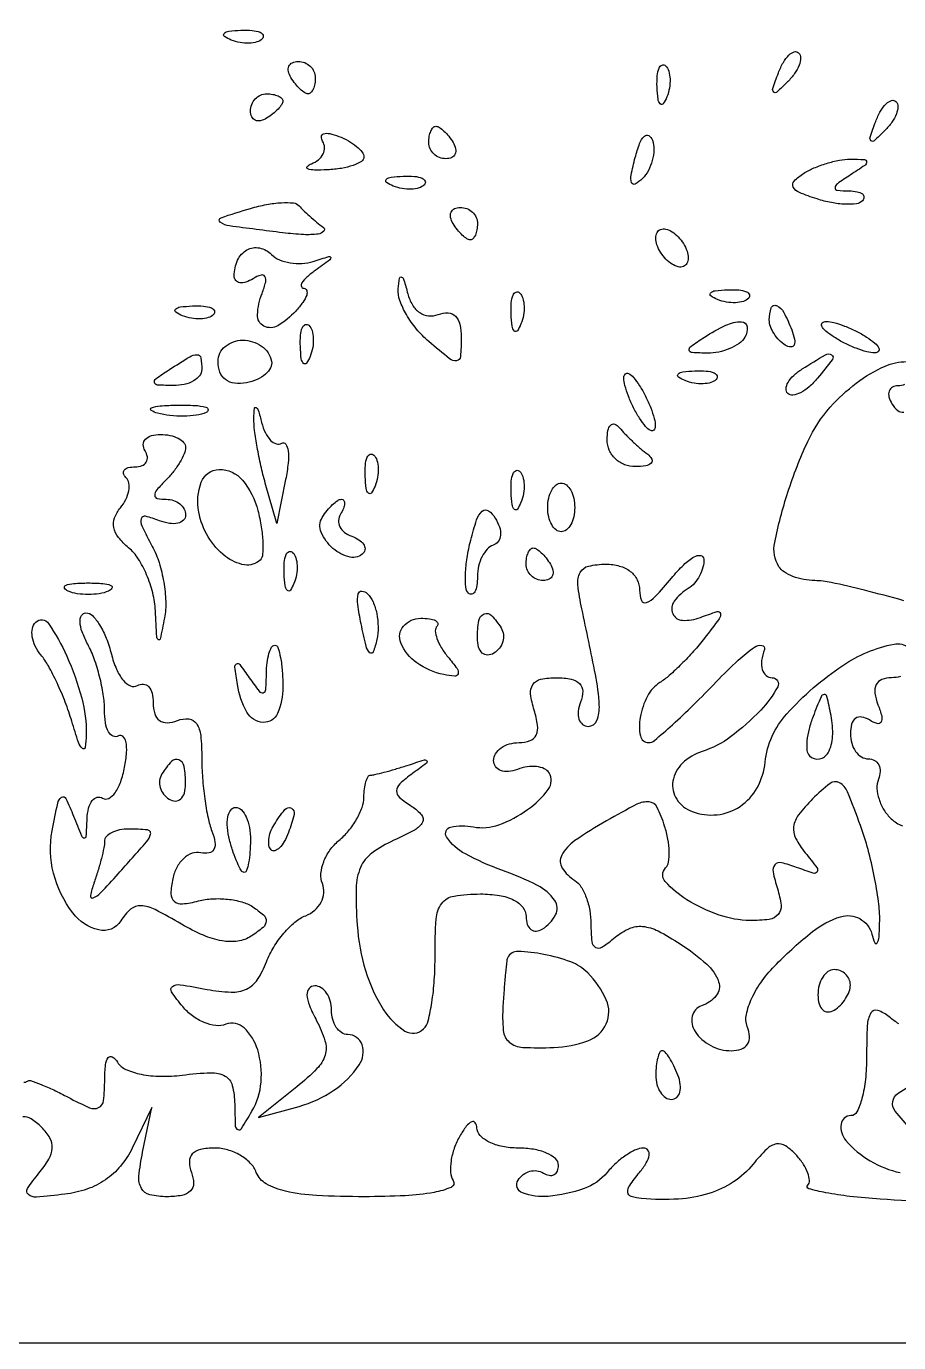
# Model space of a CAD drawing. Extents: x 0 to 353, y 0 to 448.
# Drawn here: x 233.2 to 287, y 0 to 81.2 of the extents above; entities that cross this region are included whole.
import ezdxf

# ---------------------------------------------------------------- set-up
doc = ezdxf.new("R2010")
doc.units = 0

msp = doc.modelspace()

# ---------------------------------------------------------------- linework, layer by layer
msp.add_lwpolyline([(0, 224), (0, 0), (176.5, 0), (353, 0), (353, 224), (353, 448), (176.5, 448), (0, 448)], close=True)
for points in [[(247.729167, 80.395833, -0.126455), (247.402231, 80.202593, -0.060344), (246.916927, 80.123424, -0.05415), (246.359369, 80.160852, -0.051402), (245.8125, 80.316886, -0.054073), (245.395823, 80.538436, -0.470617), (245.37858, 80.720685, -0.168741), (245.670344, 80.862007, -0.018894), (246.416667, 80.921053, -0.028489), (247.112848, 80.910055, -0.077125), (247.592839, 80.799335, -0.208169), (247.77538, 80.614691, -0.296942)], [(280.124088, 77.733333, -0.011214), (279.463552, 77.106486, -0.400052), (279.270328, 77.111181, -0.286372), (279.21821, 77.336218, -0.008399), (279.564293, 78.293128, -0.036269), (279.866277, 78.940734, -0.070189), (280.210949, 79.395085, -0.120343), (280.538684, 79.59249, -0.278911), (280.806872, 79.526461, -0.20742), (280.927901, 79.220211, -0.082976), (280.837219, 78.768815, -0.063152), (280.558688, 78.246577, -0.043285)], [(251, 78, -0.042167), (250.967655, 77.617151, -0.061769), (250.870461, 77.29375, -0.081139), (250.727648, 77.07446, -0.210953), (250.559017, 77, -0.151918), (250.34829, 77.065539, -0.038439), (250.066025, 77.29375, -0.035638), (249.768994, 77.617226, -0.029505), (249.5, 78, -0.082592), (249.343488, 78.3821, -0.161196), (249.3746, 78.70625, -0.182303), (249.586039, 78.921712, -0.108972), (249.940983, 79, -0.093332), (250.345238, 78.923877, -0.09642), (250.688914, 78.70625, -0.099167), (250.918938, 78.381556, -0.105053)], [(272.683114, 76.8125, -0.054073), (272.461564, 76.395823, -0.470617), (272.279315, 76.37858, -0.168741), (272.137993, 76.670344, -0.018894), (272.078947, 77.416667, -0.028489), (272.089945, 78.112848, -0.077125), (272.200665, 78.592839, -0.208169), (272.385309, 78.77538, -0.296942), (272.604167, 78.729167, -0.126455), (272.797407, 78.402231, -0.060344), (272.876576, 77.916927, -0.05415), (272.839148, 77.359369, -0.051402)], [(249, 76.559017, -0.151918), (248.934461, 76.34829, -0.038439), (248.70625, 76.066025, -0.035638), (248.382774, 75.768994, -0.029505), (248, 75.5, -0.082592), (247.6179, 75.343488, -0.161196), (247.29375, 75.3746, -0.182303), (247.078288, 75.586039, -0.108972), (247, 75.940983, -0.093332), (247.076123, 76.345238, -0.09642), (247.29375, 76.688914, -0.099167), (247.618444, 76.918938, -0.105053), (248, 77, -0.042167), (248.382849, 76.967655, -0.061769), (248.70625, 76.870461, -0.081139), (248.92554, 76.727648, -0.210953)], [(286.124088, 74.733333, -0.011214), (285.463552, 74.106486, -0.400052), (285.270328, 74.111181, -0.286372), (285.21821, 74.336218, -0.008399), (285.564293, 75.293128, -0.036269), (285.866277, 75.940734, -0.070189), (286.210949, 76.395085, -0.120343), (286.538684, 76.59249, -0.278911), (286.806872, 76.526461, -0.20742), (286.927901, 76.220211, -0.082976), (286.837219, 75.768815, -0.063152), (286.558688, 75.246577, -0.043285)], [(259.5, 74, -0.082592), (259.656512, 73.6179, -0.161196), (259.6254, 73.29375, -0.182303), (259.413961, 73.078288, -0.108972), (259.059017, 73, -0.093332), (258.654762, 73.076123, -0.09642), (258.311086, 73.29375, -0.099167), (258.081062, 73.618444, -0.105053), (258, 74, -0.042167), (258.032345, 74.382849, -0.061769), (258.129539, 74.70625, -0.081139), (258.272352, 74.92554, -0.210953), (258.440983, 75, -0.151918), (258.65171, 74.934461, -0.038439), (258.933975, 74.70625, -0.035638), (259.231006, 74.382774, -0.029505)], [(254, 73.105815, -0.260386), (253.849387, 72.836214, -0.053496), (253.339063, 72.592847, -0.043733), (252.611988, 72.406664, -0.028516), (251.75, 72.314724, -0.015369), (250.948576, 72.299891, -0.08684), (250.529955, 72.378437, -0.540023), (250.498746, 72.51685, -0.109147), (250.756231, 72.68733, 0.078285), (251.194044, 72.940132, 0.106528), (251.479481, 73.294091, 0.12398), (251.568358, 73.69213, 0.132404), (251.454293, 74.073956, -0.152126), (251.380213, 74.362105, -0.314911), (251.515968, 74.536857, -0.131081), (251.886365, 74.551496, -0.036325), (252.448062, 74.381557, -0.035679), (253.042062, 74.103555, -0.044772), (253.544118, 73.76115, -0.051244), (253.893296, 73.408441, -0.171134)], [(271.16845, 71.76845, -0.069225), (270.72933, 71.436586, -0.470166), (270.508441, 71.522275, -0.131195), (270.479614, 71.995419, -0.013933), (270.731213, 73.080159, -0.02593), (271.004403, 73.940026, -0.106885), (271.298474, 74.396366, -0.353106), (271.564152, 74.424773, -0.170804), (271.787763, 74.13671, -0.085105), (271.8766, 73.556574, -0.059552), (271.7862, 72.899953, -0.058506), (271.539971, 72.270088, -0.0741)], [(284, 72, 0.010487), (283.197428, 71.457144, 0.221176), (283.057755, 71.213071, 0.410559), (283.189894, 71.054499, 0.021532), (283.916667, 71.015313, -0.040751), (284.420809, 70.968665, -0.115533), (284.743491, 70.830802, -0.247775), (284.839429, 70.63281, -0.189947), (284.742027, 70.408694, -0.166862), (284.369093, 70.22637, -0.040793), (283.675967, 70.196894, -0.037316), (282.831705, 70.29325, -0.029783), (281.943233, 70.518017, -0.020356), (280.853792, 70.913274, -0.17671), (280.478659, 71.25481, -0.326512), (280.534, 71.624066, -0.056625), (281.117872, 72.094011, -0.040543), (281.75648, 72.429353, -0.026914), (282.534625, 72.712236, -0.027109), (283.325349, 72.906295, -0.046648), (284, 72.969374, -0.012417), (284.866753, 72.947847, -0.399741), (285, 72.807812, -0.246842), (284.886021, 72.591006, -0.007261)], [(257.729167, 71.395833, -0.126455), (257.402231, 71.202593, -0.060344), (256.916927, 71.123424, -0.05415), (256.359369, 71.160852, -0.051402), (255.8125, 71.316886, -0.054073), (255.395823, 71.538436, -0.470617), (255.37858, 71.720685, -0.168741), (255.670344, 71.862007, -0.018894), (256.416667, 71.921053, -0.028489), (257.112848, 71.910055, -0.077125), (257.592839, 71.799335, -0.208169), (257.77538, 71.614691, -0.296942)], [(251.5, 68.766113, -0.450569), (251.518155, 68.527935, -0.168911), (251.178125, 68.357107, -0.046627), (250.28066, 68.323247, -0.016555), (249, 68.43699, -0.002368), (245.716584, 68.854329, -0.128772), (245.141556, 69.088882, -0.602954), (245.184808, 69.360675, -0.010245), (247, 69.93677, -0.024816), (247.993899, 70.177055, -0.033426), (248.9125, 70.288526, -0.035325), (249.651827, 70.276187, -0.194431), (250, 70.098724, 0.023328), (250.260638, 69.825594, 0.008945), (250.646875, 69.469894, 0.008834), (251.080488, 69.098166, 0.010743)], [(261, 69, -0.042167), (260.967655, 68.617151, -0.061769), (260.870461, 68.29375, -0.081139), (260.727648, 68.07446, -0.210953), (260.559017, 68, -0.151918), (260.34829, 68.065539, -0.038439), (260.066025, 68.29375, -0.035638), (259.768994, 68.617226, -0.029505), (259.5, 69, -0.082592), (259.343488, 69.3821, -0.161196), (259.3746, 69.70625, -0.182303), (259.586039, 69.921712, -0.108972), (259.940983, 70, -0.093332), (260.345238, 69.923877, -0.09642), (260.688914, 69.70625, -0.099167), (260.918938, 69.381556, -0.105053)], [(274, 66.881966, -0.117858), (273.920761, 66.550471, -0.186277), (273.70625, 66.357263, -0.154201), (273.382383, 66.338175, -0.076764), (273, 66.5, -0.064269), (272.617474, 66.810561, -0.051777), (272.29375, 67.230237, -0.053414), (272.073533, 67.689814, -0.085235), (272, 68.118034, -0.117858), (272.079239, 68.449529, -0.186277), (272.29375, 68.642737, -0.154201), (272.617617, 68.661825, -0.076764), (273, 68.5, -0.064269), (273.382526, 68.189439, -0.051777), (273.70625, 67.769763, -0.053414), (273.926467, 67.310186, -0.085235)], [(250.871855, 66.672477, -0.004125), (251.841955, 66.971254, -0.433874), (251.950017, 66.908199, -0.297906), (251.89622, 66.763171, -0.003233), (251, 66.109645, 0.023895), (250.475571, 65.692991, 0.069046), (250.172519, 65.343089, 0.221422), (250.142011, 65.126736, 0.324654), (250.289427, 65.015313, -0.315435), (250.469855, 64.88362, -0.169051), (250.46819, 64.594705, -0.071924), (250.230165, 64.14226, -0.029553), (249.789427, 63.60496, -0.07005), (248.690131, 62.707151, -0.263057), (247.832404, 62.680966, -0.292946), (247.433905, 63.381973, -0.078504), (247.713613, 64.69607, 0.027269), (247.940424, 65.399565, 0.201774), (247.89203, 65.740897, 0.351806), (247.651332, 65.830176, 0.058114), (247.169939, 65.605028, -0.055343), (246.721468, 65.39225, -0.119598), (246.34367, 65.356493, -0.18963), (246.097775, 65.496798, -0.171007), (246, 65.774316, -0.106166), (246.207932, 66.742556, -0.158177), (246.785474, 67.379104, -0.184089), (247.556733, 67.50049, -0.145362), (248.305188, 67.094812, 0.097691), (248.784261, 66.773605, 0.058263), (249.446287, 66.583611, 0.055196), (250.179397, 66.544864, 0.062466)], [(258.587465, 63.39519, -0.101983), (259.190867, 63.494514, -0.188895), (259.638901, 63.297911, -0.143984), (259.913377, 62.79296, -0.053022), (260, 61.978403, -0.019333), (259.954343, 60.798054, -0.356807), (259.713301, 60.545851, -0.202361), (259.283961, 60.667804, -0.008003), (258, 61.732028, -0.042463), (257.243373, 62.500205, -0.041596), (256.621575, 63.390228, -0.044736), (256.212852, 64.264642, -0.106303), (256.116001, 64.972241, -0.016744), (256.189225, 65.639704, -0.512479), (256.316226, 65.705965, -0.207268), (256.46928, 65.522685, -0.008501), (256.703466, 64.676575, 0.071847), (256.992541, 63.986054, 0.108829), (257.437967, 63.514317, 0.125584), (257.99008, 63.314397, 0.116513)], [(263.683114, 62.8125, -0.054073), (263.461564, 62.395823, -0.470617), (263.279315, 62.37858, -0.168741), (263.137993, 62.670344, -0.018894), (263.078947, 63.416667, -0.028489), (263.089945, 64.112848, -0.077125), (263.200665, 64.592839, -0.208169), (263.385309, 64.77538, -0.296942), (263.604167, 64.729167, -0.126455), (263.797407, 64.402231, -0.060344), (263.876576, 63.916927, -0.05415), (263.839148, 63.359369, -0.051402)], [(277.729167, 64.395833, -0.126455), (277.402231, 64.202593, -0.060344), (276.916927, 64.123424, -0.05415), (276.359369, 64.160852, -0.051402), (275.8125, 64.316886, -0.054073), (275.395823, 64.538436, -0.470617), (275.37858, 64.720685, -0.168741), (275.670344, 64.862007, -0.018894), (276.416667, 64.921053, -0.028489), (277.112848, 64.910055, -0.077125), (277.592839, 64.799335, -0.208169), (277.77538, 64.614691, -0.296942)], [(244.729167, 63.395833, -0.126455), (244.402231, 63.202593, -0.060344), (243.916927, 63.123424, -0.05415), (243.359369, 63.160852, -0.051402), (242.8125, 63.316886, -0.054073), (242.395823, 63.538436, -0.470617), (242.37858, 63.720685, -0.168741), (242.670344, 63.862007, -0.018894), (243.416667, 63.921053, -0.028489), (244.112848, 63.910055, -0.077125), (244.592839, 63.799335, -0.208169), (244.77538, 63.614691, -0.296942)], [(280.381557, 62.448062, -0.036408), (280.556862, 61.868281, -0.155351), (280.525685, 61.512472, -0.32948), (280.325929, 61.393111, -0.1144), (279.988546, 61.507079, -0.061454), (279.610411, 61.810572, -0.051183), (279.290385, 62.21498, -0.053277), (279.072509, 62.65395, -0.088797), (279, 63.059017, -0.079093), (279.117673, 63.798253, -0.444011), (279.441482, 63.942608, -0.168622), (279.894727, 63.51997, -0.029964)], [(250.683114, 60.8125, -0.054073), (250.461564, 60.395823, -0.470617), (250.279315, 60.37858, -0.168741), (250.137993, 60.670344, -0.018894), (250.078947, 61.416667, -0.028489), (250.089945, 62.112848, -0.077125), (250.200665, 62.592839, -0.208169), (250.385309, 62.77538, -0.296942), (250.604167, 62.729167, -0.126455), (250.797407, 62.402231, -0.060344), (250.876576, 61.916927, -0.05415), (250.839148, 61.359369, -0.051402)], [(277.5, 62, -0.101161), (277.140373, 61.617978, -0.052761), (276.566787, 61.298248, -0.049393), (275.883651, 61.083635, -0.053738), (275.190983, 61.015313, -0.012098), (274.238528, 61.046994, -0.343021), (274.064256, 61.199331, -0.295079), (274.157251, 61.430616, -0.010223), (275, 62, -0.03301), (276.319161, 62.733972, -0.110887), (277.277708, 62.949198, -0.372932), (277.633474, 62.640978, -0.175918)], [(285, 62, -0.027796), (285.514186, 61.625641, -0.102785), (285.765625, 61.315379, -0.335455), (285.732273, 61.122372, -0.190341), (285.5, 61.030626, -0.067616), (285.012663, 61.096832, -0.024967), (284.353125, 61.315379, -0.024204), (283.647707, 61.628962, -0.026766), (283, 62, -0.027796), (282.485814, 62.374359, -0.102785), (282.234375, 62.684621, -0.335455), (282.267727, 62.877628, -0.190341), (282.5, 62.969374, -0.067616), (282.987337, 62.903168, -0.024967), (283.646875, 62.684621, -0.024204), (284.352293, 62.371038, -0.026766)], [(248.302821, 60.513695, -0.173043), (248.243946, 60.111572, -0.094518), (247.928016, 59.718118, -0.074555), (247.404868, 59.392357, -0.054517), (246.75, 59.190371, -0.075042), (246.019642, 59.160813, -0.134068), (245.464524, 59.379901, -0.143006), (245.120561, 59.837793, -0.090288), (245, 60.5, -0.226436), (245.442529, 61.42706, -0.170609), (246.521089, 61.811149, -0.153586), (247.688017, 61.449352, -0.194407)], [(244, 60, -0.17131), (243.865757, 59.619685, -0.095191), (243.485938, 59.298248, -0.075283), (242.919445, 59.083567, -0.055234), (242.25, 59.015313, -0.011938), (241.271084, 59.047261, -0.327416), (241.083458, 59.201904, -0.309569), (241.169589, 59.436556, -0.011213), (242, 60, -0.007234), (243.26282, 60.790433, -0.137048), (243.707705, 60.914708, -0.364836), (243.938046, 60.720828, -0.042895)], [(281.979944, 59.475834, -0.039407), (281.453252, 58.934292, -0.06172), (280.916631, 58.569338, -0.085026), (280.452534, 58.423579, -0.234162), (280.13646, 58.530207, -0.225585), (280.032091, 58.823706, -0.108439), (280.159984, 59.21208, -0.073916), (280.507686, 59.640546, -0.044429), (281.02896, 60.03906, -0.007952), (282.458847, 60.911828, -0.273213), (282.839289, 60.911334, -0.447869), (282.89468, 60.6293, -0.011124)], [(271.969374, 56.5, -0.190341), (271.877628, 56.267727, -0.335455), (271.684621, 56.234375, -0.102785), (271.374359, 56.485814, -0.027796), (271, 57, -0.026766), (270.628962, 57.647707, -0.024204), (270.315379, 58.353125, -0.024967), (270.096832, 59.012663, -0.067616), (270.030626, 59.5, -0.190341), (270.122372, 59.732273, -0.335455), (270.315379, 59.765625, -0.102785), (270.625641, 59.514186, -0.027796), (271, 59, -0.026766), (271.371038, 58.352293, -0.024204), (271.684621, 57.646875, -0.024967), (271.903168, 56.987337, -0.067616)], [(275.729167, 59.395833, -0.126455), (275.402231, 59.202593, -0.060344), (274.916927, 59.123424, -0.05415), (274.359369, 59.160852, -0.051402), (273.8125, 59.316886, -0.054073), (273.395823, 59.538436, -0.470617), (273.37858, 59.720685, -0.168741), (273.670344, 59.862007, -0.018894), (274.416667, 59.921053, -0.028489), (275.112848, 59.910055, -0.077125), (275.592839, 59.799335, -0.208169), (275.77538, 59.614691, -0.296942)], [(244.269032, 57.344063, -0.06278), (243.671085, 57.185595, -0.030339), (242.880008, 57.127736, -0.029507), (242.036634, 57.167106, -0.037336), (241.269032, 57.307009, -0.087174), (240.883358, 57.48334, -0.597527), (240.900903, 57.643467, -0.080377), (241.431793, 57.764444, -0.012823), (242.5, 57.805051, -0.014395), (243.580113, 57.787295, -0.052471), (244.257153, 57.684921, -0.333666), (244.386009, 57.52287, -0.31318)], [(248.931225, 55.457495, -0.405917), (249.17853, 55.402811, -0.119363), (249.323377, 54.998971, -0.052873), (249.324247, 54.231374, -0.022875), (249.171088, 53.219738), (248.631089, 50.5), (247.915225, 53, -0.014271), (247.642349, 54.067137, -0.012168), (247.41444, 55.20625, -0.012339), (247.257897, 56.252954, -0.033678), (247.215681, 57, -0.015815), (247.241421, 57.605151, -0.546372), (247.345923, 57.661774, -0.19729), (247.481124, 57.493781, -0.008231), (247.691683, 56.737757, 0.046937), (247.924545, 56.097779, 0.081798), (248.245417, 55.634755, 0.124042), (248.597898, 55.416344, 0.218764)], [(271.5, 54.776946, -0.111066), (271.749502, 54.485745, -0.327207), (271.71351, 54.239691, -0.159858), (271.381294, 54.068396, -0.037587), (270.75, 54.015313, -0.092982), (270.077293, 54.13542, -0.098893), (269.510203, 54.490372, -0.101386), (269.132985, 55.027441, -0.102919), (269, 55.666667, -0.043317), (269.050454, 56.247958, -0.152297), (269.220312, 56.577897, -0.297449), (269.466001, 56.631514, -0.129577), (269.75, 56.4283, 0.019542), (270.109237, 56.02775, 0.01106), (270.573438, 55.569889, 0.011028), (271.062566, 55.128314, 0.017789)], [(243, 55.2, -0.102712), (242.919239, 54.811004, -0.032763), (242.6475, 54.2825, -0.031128), (242.259244, 53.71821, -0.030136), (241.8, 53.2, 0.018208), (241.222304, 52.578624, 0.180052), (241.1, 52.25, 0.354955), (241.257401, 52.056215, 0.051663), (241.8, 52, -0.079246), (242.258385, 51.92689, -0.090944), (242.6475, 51.715469, -0.100771), (242.907644, 51.400802, -0.123107), (243, 51.031385, -0.200538), (242.867654, 50.714679, -0.142672), (242.525202, 50.529497, -0.093488), (242.002804, 50.515991, -0.051501), (241.383666, 50.683015, 0.030975), (240.527351, 50.952112, 0.406348), (240.266251, 50.799345, 0.18205), (240.306531, 50.356356, 0.010141), (240.946457, 49.100046, -0.047557), (241.366813, 48.095617, -0.033009), (241.653898, 46.89824, -0.033389), (241.777205, 45.700323, -0.056934), (241.698973, 44.698415, -0.003206), (241.43525, 43.384489, -0.552085), (241.323071, 43.342595, -0.218313), (241.225449, 43.525862, -0.001946), (241.136182, 45.127555, 0.04812), (240.972525, 46.225651, 0.039371), (240.595756, 47.351959, 0.04088), (240.077322, 48.339975, 0.078443), (239.487669, 49.010234, -0.051865), (238.864578, 49.647137, -0.117347), (238.580815, 50.254337, -0.138851), (238.624464, 50.856245, -0.086312), (238.978993, 51.474688, 0.056498), (239.313946, 51.986105, 0.071102), (239.49454, 52.522062, 0.086014), (239.499996, 52.9992, 0.157592), (239.324657, 53.342009, -0.122915), (239.17467, 53.591776, -0.257487), (239.219996, 53.806715, -0.162272), (239.467333, 53.954036, -0.053916), (239.89235, 54, 0.089607), (240.313267, 54.076045, 0.168389), (240.576442, 54.29375, 0.176926), (240.640901, 54.618743, 0.100119), (240.5, 55, -0.139169), (240.392057, 55.379648, -0.191142), (240.521475, 55.70625, -0.138808), (240.889346, 55.926733, -0.066118), (241.440983, 56, -0.049341), (242.037583, 55.940983, -0.069337), (242.542039, 55.765, -0.08951), (242.881602, 55.505439, -0.187036)], [(254.683114, 52.8125, -0.054073), (254.461564, 52.395823, -0.470617), (254.279315, 52.37858, -0.168741), (254.137993, 52.670344, -0.018894), (254.078947, 53.416667, -0.028489), (254.089945, 54.112848, -0.077125), (254.200665, 54.592839, -0.208169), (254.385309, 54.77538, -0.296942), (254.604167, 54.729167, -0.126455), (254.797407, 54.402231, -0.060344), (254.876576, 53.916927, -0.05415), (254.839148, 53.359369, -0.051402)], [(247.45758, 51.312991, -0.021699), (247.665592, 50.299922, -0.028811), (247.760905, 49.364265, -0.028885), (247.750404, 48.605675, -0.180369), (247.591796, 48.258463, -0.244342), (246.639427, 47.957477, -0.123315), (245.457475, 48.48329, -0.092028), (244.391794, 49.69031, -0.087942), (243.809086, 51.218369, -0.13834), (243.967737, 53.057497, -0.304927), (245.06489, 53.837241, -0.230544), (246.515078, 53.176991, -0.11158)], [(263.683114, 51.8125, -0.054073), (263.461564, 51.395823, -0.470617), (263.279315, 51.37858, -0.168741), (263.137993, 51.670344, -0.018894), (263.078947, 52.416667, -0.028489), (263.089945, 53.112848, -0.077125), (263.200665, 53.592839, -0.208169), (263.385309, 53.77538, -0.296942), (263.604167, 53.729167, -0.126455), (263.797407, 53.402231, -0.060344), (263.876576, 52.916927, -0.05415), (263.839148, 52.359369, -0.051402)], [(267, 51.5, -0.053595), (266.93831, 50.926139, -0.073362), (266.755208, 50.440625, -0.093122), (266.484659, 50.114688, -0.17482), (266.166667, 50, -0.17482), (265.848674, 50.114688, -0.093122), (265.578125, 50.440625, -0.073362), (265.395023, 50.926139, -0.053595), (265.333333, 51.5, -0.053595), (265.395023, 52.073861, -0.073362), (265.578125, 52.559375, -0.093122), (265.848674, 52.885312, -0.17482), (266.166667, 53, -0.17482), (266.484659, 52.885312, -0.093122), (266.755208, 52.559375, -0.073362), (266.93831, 52.073861, -0.053595)], [(252.552786, 51.08541, 0.129812), (252.436104, 50.701962, 0.127277), (252.522598, 50.307733, 0.110205), (252.806611, 49.962698, 0.080085), (253.243769, 49.722315, -0.054023), (253.68636, 49.508049, -0.099746), (253.9756, 49.234439, -0.151025), (254.068441, 48.949075, -0.190245), (253.97104, 48.691278, -0.272879), (253.143869, 48.434703, -0.120848), (252.087851, 48.974505, -0.113857), (251.362062, 49.96788, -0.244141), (251.430902, 50.888197, -0.030077), (251.73069, 51.313755, -0.036092), (252.063064, 51.673408, -0.039032), (252.379835, 51.926761, -0.150264), (252.618034, 52, -0.26032), (252.758475, 51.921566, -0.15711), (252.805118, 51.731339, -0.082527), (252.734228, 51.436428, -0.038267)], [(261.967954, 49.166667, 0.126487), (261.597555, 48.922248, 0.067154), (261.284337, 48.466146, 0.060079), (261.072048, 47.880294, 0.056969), (261, 47.25, -0.032986), (260.962265, 46.678632, -0.089156), (260.838829, 46.292942, -0.220317), (260.657256, 46.15505, -0.255663), (260.451332, 46.215335, -0.178861), (260.278803, 46.59012, -0.029501), (260.263857, 47.399781, -0.029235), (260.362984, 48.397998, -0.022121), (260.583589, 49.477022, -0.018771), (260.950481, 50.736584, -0.129694), (261.299578, 51.270669, -0.348901), (261.674259, 51.294128, -0.101845), (262.100211, 50.845021, -0.059091), (262.358228, 50.293972, -0.099957), (262.41934, 49.789749, -0.134244), (262.279396, 49.400984, -0.157976)], [(249.683114, 46.8125, -0.054073), (249.461564, 46.395823, -0.470617), (249.279315, 46.37858, -0.168741), (249.137993, 46.670344, -0.018894), (249.078947, 47.416667, -0.028489), (249.089945, 48.112848, -0.077125), (249.200665, 48.592839, -0.208169), (249.385309, 48.77538, -0.296942), (249.604167, 48.729167, -0.126455), (249.797407, 48.402231, -0.060344), (249.876576, 47.916927, -0.05415), (249.839148, 47.359369, -0.051402)], [(265.5, 48, -0.082592), (265.656512, 47.6179, -0.161196), (265.6254, 47.29375, -0.182303), (265.413961, 47.078288, -0.108972), (265.059017, 47, -0.093332), (264.654762, 47.076123, -0.09642), (264.311086, 47.29375, -0.099167), (264.081062, 47.618444, -0.105053), (264, 48, -0.042167), (264.032345, 48.382849, -0.061769), (264.129539, 48.70625, -0.081139), (264.272352, 48.92554, -0.210953), (264.440983, 49, -0.151918), (264.65171, 48.934461, -0.038439), (264.933975, 48.70625, -0.035638), (265.231006, 48.382774, -0.029505)], [(238.25, 46.337719, -0.057986), (237.679992, 46.181385, -0.037979), (237, 46.12966, -0.037979), (236.320008, 46.181385, -0.057986), (235.75, 46.337719, -0.174857), (235.540618, 46.525001, -0.447206), (235.601562, 46.693942, -0.078554), (236.10856, 46.810911, -0.017491), (237, 46.842105, -0.017491), (237.89144, 46.810911, -0.078554), (238.398438, 46.693942, -0.447206), (238.459382, 46.525001, -0.174857)], [(254.794107, 43.35622, -0.033951), (254.576195, 42.589027, -0.550064), (254.360049, 42.540605, -0.138278), (254.129397, 42.952391, -0.00866), (253.824504, 44.325823, -0.016428), (253.622686, 45.513799, -0.086287), (253.646908, 46.173042, -0.373673), (253.869057, 46.34077, -0.181167), (254.217958, 46.182042, -0.095372), (254.560845, 45.675678, -0.051027), (254.787163, 44.951996, -0.048216), (254.872744, 44.13816, -0.054376)], [(238.420909, 42.459102, 0.040113), (238.735539, 41.528682, 0.071547), (239.15644, 40.840818, 0.112142), (239.60935, 40.492585, 0.251537), (240.029317, 40.518119, -0.158851), (240.397235, 40.607572, -0.191191), (240.714862, 40.45242, -0.126434), (240.929618, 40.046924, -0.058949), (241, 39.452028, 0.071974), (241.097294, 38.779636, 0.165183), (241.388714, 38.36692, 0.171662), (241.86213, 38.226386, 0.078904), (242.5, 38.361626, -0.115131), (243.201537, 38.458454, -0.229671), (243.669947, 38.175373, -0.119413), (243.93058, 37.433805, -0.025074), (244, 36.050403, 0.018645), (244.045666, 34.826168, 0.015662), (244.182913, 33.534918, 0.015948), (244.383038, 32.3628, 0.041375), (244.622681, 31.540894, -0.047828), (244.811545, 30.860661, -0.164876), (244.743379, 30.414388, -0.234967), (244.445225, 30.196611, -0.097121), (243.932071, 30.209106, 0.142836), (243.399644, 30.174036, 0.100177), (242.884047, 29.858479, 0.084695), (242.463649, 29.308798, 0.067729), (242.208525, 28.606992, 0.04505), (242.093713, 27.681173, 0.225944), (242.296822, 27.215241, 0.207563), (242.802578, 27.055477, 0.038128), (243.788437, 27.234424, -0.050534), (244.650375, 27.368924, -0.040009), (245.593697, 27.344239, -0.0413), (246.473965, 27.176143, -0.075518), (247.139302, 26.877432, -0.03621), (247.811459, 26.371604, -0.230223), (247.973491, 25.989127, -0.209747), (247.778679, 25.601147, -0.030119), (247.045227, 25.064426, -0.108023), (246.225991, 24.759517, -0.078146), (245.248858, 24.774061, -0.060004), (244.097331, 25.118596, -0.030754), (242.752936, 25.805016, 0.015268), (241.124133, 26.701254, 0.105259), (240.247523, 26.937033, 0.19373), (239.612722, 26.719799, 0.076344), (239.002465, 26.003988, -0.32495), (237.647181, 25.448717, -0.171738), (236.048433, 26.495444, -0.099205), (234.854558, 28.946942, -0.111537), (234.767454, 31.563848, -0.006314), (235.115931, 33.269686, -0.190885), (235.35516, 33.625923, -0.462098), (235.622375, 33.553823, -0.017241), (236.088739, 32.472047, 0.003965), (236.573776, 31.259383, 0.252919), (236.744735, 31.119164, 0.451899), (236.873287, 31.218395, 0.00643), (236.929715, 32.309017, -0.049457), (237.020358, 32.963277, -0.103341), (237.239514, 33.425848, -0.173352), (237.544574, 33.625323, -0.199949), (237.885651, 33.570672, 0.269359), (238.259981, 33.560433, 0.114212), (238.649173, 33.906159, 0.069697), (238.997295, 34.578341, 0.03747), (239.241194, 35.481392, 0.028108), (239.36241, 36.389611, 0.068549), (239.32174, 37.062092, 0.164055), (239.134623, 37.387011, 0.330462), (238.855543, 37.410721, -0.255096), (238.532304, 37.393237, -0.159641), (238.251316, 37.661436, -0.084236), (238.060768, 38.228828, -0.039), (238, 39.006724, 0.039074), (237.925331, 39.960751, 0.023378), (237.695915, 41.075524, 0.023323), (237.361532, 42.170641, 0.03712), (236.964816, 43.065741, -0.033199), (236.618591, 43.830692, -0.07581), (236.488538, 44.448986, -0.145523), (236.581591, 44.84105, -0.268365), (236.856408, 45, -0.205734), (237.256501, 44.828098, -0.051866), (237.698275, 44.253611, -0.04428), (238.10884, 43.431975, -0.03226)], [(258.508676, 44.175343, 0.219572), (258.402564, 43.887436, 0.065394), (258.502604, 43.417555, 0.052056), (258.769505, 42.857023, 0.036094), (259.177949, 42.285585, -0.016327), (259.739474, 41.562176, -0.218379), (259.803811, 41.24052, -0.370765), (259.600052, 41.09255, -0.03267), (258.919273, 41.193576, -0.099198), (257.262955, 41.914227, -0.144677), (256.274254, 43.14869, -0.281747), (256.442314, 44.181446, -0.218434), (257.5, 44.666667, -0.031108), (258.043174, 44.63284, -0.082406), (258.415049, 44.52234, -0.207511), (258.554398, 44.359662, -0.277968)], [(262.457295, 44.069098, -0.108373), (262.598899, 43.665803, -0.099685), (262.565079, 43.22714, -0.095498), (262.360589, 42.820631, -0.090427), (262.016312, 42.510081, -0.136093), (261.63036, 42.397824, -0.190788), (261.298542, 42.524436, -0.140899), (261.074611, 42.890269, -0.067432), (261, 43.440983, -0.039415), (261.085158, 44.519563, -0.25701), (261.407182, 44.933879, -0.315493), (261.86686, 44.838655, -0.050477)], [(236.868943, 37.5, -0.026775), (236.809359, 36.695815, -0.608508), (236.638816, 36.633562, -0.127233), (236.396801, 37.00752, -0.007417), (235.983432, 38.313933, 0.019238), (235.582201, 39.484998, 0.016806), (235.075306, 40.676708, 0.017127), (234.543799, 41.72298, 0.047146), (234.078061, 42.405942, -0.059987), (233.727386, 42.949576, -0.0736), (233.545476, 43.525124, -0.087669), (233.5536, 44.042682, -0.149808), (233.754511, 44.421178, -0.471813), (234.552708, 44.344079, -0.042519), (235.669971, 42.336458, -0.039961), (236.595156, 39.745445, -0.070995)], [(249, 40.416667, -0.101078), (248.669814, 38.800032, -0.316764), (247.777387, 38.247559, -0.258351), (246.776427, 38.881901, -0.086001), (246.196244, 40.582866, -0.007603), (246.042848, 41.656366, -0.304177), (246.144241, 41.859053, -0.377756), (246.342242, 41.817681, -0.009226), (246.930931, 41, 0.01144), (247.537573, 40.165199, 0.296356), (247.78816, 40.075631, 0.330587), (247.950574, 40.268728, 0.013001), (247.984687, 41.25, -0.027018), (248.026834, 41.920543, -0.042419), (248.142377, 42.485937, -0.051904), (248.306114, 42.884175, -0.275949), (248.5, 43, -0.325913), (248.695116, 42.857704, -0.029855), (248.853125, 42.241146, -0.029589), (248.963908, 41.406909, -0.018218)], [(281.696917, 38.606872, 0.031108), (281.450554, 37.843711, 0.039794), (281.325261, 37.116061, 0.044381), (281.323903, 36.517723, 0.176541), (281.476461, 36.190205, 0.242448), (282.09269, 35.993026, 0.232038), (282.627993, 36.376835, 0.112038), (282.90685, 37.385971, 0.061341), (282.808853, 38.671731, 0.006855), (282.556938, 39.8404, 0.36589), (282.387121, 39.967698, 0.286752), (282.19236, 39.8296, 0.005261)], [(241.542705, 35.069098, 0.108373), (241.401101, 34.665803, 0.099685), (241.434921, 34.22714, 0.095498), (241.639411, 33.820631, 0.090427), (241.983688, 33.510081, 0.136093), (242.36964, 33.397824, 0.190788), (242.701458, 33.524436, 0.140899), (242.925389, 33.890269, 0.067432), (243, 34.440983, 0.039415), (242.914842, 35.519563, 0.25701), (242.592818, 35.933879, 0.315493), (242.13314, 35.838655, 0.050477)], [(281.666728, 33.523871, 0.032381), (280.806584, 32.544469, 0.130918), (280.502964, 31.817364, 0.154617), (280.62634, 31.105448, 0.050997), (281.215483, 30.206823, -0.009081), (281.929376, 29.294633, -0.303498), (281.9443, 29.031072, -0.352203), (281.715154, 28.944622, -0.010586), (280.684609, 29.306477, 0.032166), (279.75002, 29.59, 0.273462), (279.348218, 29.464104, 0.238814), (279.230788, 29.030431, 0.025737), (279.501997, 27.993708, -0.046847), (279.723559, 26.972781, -0.210421), (279.55012, 26.40141, -0.185265), (278.990203, 26.099209, -0.035582), (277.817388, 26.031803, -0.080121), (275.903673, 26.367447, -0.055813), (273.920591, 27.313266, -0.070222), (272.585112, 28.430742, -0.399187), (272.60685, 29.273516, 0.160372), (272.786361, 29.62923, 0.043179), (272.826709, 30.268618, 0.039119), (272.747809, 31.043437, 0.031924), (272.546789, 31.85258, 0.039081), (272.079847, 33.003394, 0.259797), (271.586736, 33.339929, 0.142543), (270.835993, 33.193467, 0.010358), (268.961806, 32.177941, 0.020899), (267.006386, 30.95452, 0.120561), (266.198956, 30.052228, 0.268949), (266.226789, 29.267552, 0.114573), (267, 28.5, -0.116464), (267.383772, 28.116182, -0.049165), (267.70625, 27.457382, -0.045068), (267.925977, 26.653704, -0.04423), (268, 25.818538, 0.02266), (268.049375, 24.72961, 0.249253), (268.280805, 24.375733, 0.278773), (268.681593, 24.392042, 0.027085), (269.494994, 24.995845, -0.069751), (270.370221, 25.536611, -0.129209), (271.189772, 25.666495, -0.094313), (272.14137, 25.384713, -0.026026), (273.494994, 24.595237, -0.035352), (275.147661, 23.337007, -0.129445), (275.875827, 22.25404, -0.259994), (275.725129, 21.3979, -0.142474), (274.822949, 20.774316, 0.263824), (274.244544, 20.13208, 0.203658), (274.420693, 19.188521, 0.125678), (275.387299, 18.315853, 0.121676), (276.666006, 18, 0.084211), (277.268472, 18.102194, 0.165142), (277.647321, 18.398279, 0.160097), (277.774506, 18.871454, 0.078031), (277.642275, 19.489832, -0.146038), (277.585253, 20.234928, -0.055499), (277.921058, 21.23309, -0.04819), (278.559829, 22.319016, -0.039364), (279.435436, 23.344527, -0.027586), (281.671804, 25.346858, -0.092901), (283.397132, 26.266709, -0.206497), (284.585472, 26.144199, -0.203512), (285.321349, 25.194574, 0.037474), (285.508037, 24.654172, 0.60988), (285.657067, 24.644029, 0.121895), (285.771239, 25.012011, 0.010572), (285.807921, 26, 0.037182), (285.738014, 27.196439, 0.016455), (285.476955, 28.758446, 0.01618), (285.090457, 30.402738, 0.020975), (284.625168, 31.879817, 0.010406), (283.819402, 33.970138, 0.17033), (283.328592, 34.522843, 0.300654), (282.747687, 34.478087, 0.031108)], [(247, 31, -0.018041), (246.972329, 30.233356, -0.029316), (246.887385, 29.5875, -0.029396), (246.766282, 29.109555, -0.326917), (246.616631, 29, -0.269386), (246.439563, 29.102864, -0.023188), (246.192243, 29.5875, -0.025621), (245.938458, 30.233613, -0.016817), (245.710251, 31, -0.040966), (245.575635, 31.766322, -0.070464), (245.607123, 32.4125, -0.106581), (245.789795, 32.842465, -0.24384), (246.09362, 33, -0.206609), (246.440102, 32.850443, -0.082769), (246.733751, 32.4125, -0.063112), (246.933456, 31.765641, -0.043375)], [(249.345077, 31.456872, -0.035865), (249.083816, 30.899181, -0.069269), (248.786868, 30.507038, -0.118528), (248.50546, 30.335123, -0.281567), (248.276326, 30.390341, -0.156651), (248.142323, 30.651151, -0.070517), (248.133355, 31.040231, -0.059701), (248.242038, 31.490157, -0.049364), (248.458881, 31.933469, -0.030391), (249.120758, 32.871774, -0.36195), (249.525317, 32.954259, -0.344086), (249.696703, 32.564815, -0.029555)], [(238, 30.915121, -0.050314), (237.959117, 30.509871, -0.011891), (237.807325, 29.846254, -0.012122), (237.595169, 29.088211, -0.011679), (237.344085, 28.331787, 0.038426), (237.134241, 27.564727, 0.587556), (237.30173, 27.42406, 0.112082), (237.758421, 27.727919, 0.007306), (238.844085, 28.90301, 0.002759), (240.591448, 30.872394, 0.122404), (240.841787, 31.357243, 0.456065), (240.657993, 31.6132, 0.023074), (239.5, 31.666667, 0.048131), (238.92594, 31.611278, 0.068129), (238.440625, 31.4459, 0.08831), (238.113633, 31.202118, 0.190765)], [(262.871052, 23.75, 0.091413), (262.814122, 23.561893, 0.002995), (262.730931, 22.776824, 0.005639), (262.648462, 21.845334, 0.003882), (262.57512, 20.788123, 0.035798), (262.590657, 19.245034, 0.202219), (262.963149, 18.530746, 0.162222), (263.791815, 18.209899, 0.02134), (265.704069, 18.200153, 0.079312), (267.816294, 18.619247, 0.199872), (268.942992, 19.666157, 0.215688), (268.946932, 21.137106, 0.091053), (267.8, 22.8, 0.106804), (266.752443, 23.475296, 0.042373), (265.096316, 23.942749, 0.039497), (263.502868, 24.121081, 0.289476)], [(282, 21.440983, 0.066118), (282.073267, 20.889346, 0.138808), (282.29375, 20.521475, 0.191142), (282.620352, 20.392057, 0.139169), (283, 20.5, 0.06081), (283.382515, 20.806203, 0.051032), (283.70625, 21.2129, 0.053229), (283.926698, 21.653442, 0.089642), (284, 22.059017, 0.105429), (283.923444, 22.418051, 0.099231), (283.70625, 22.723586, 0.096318), (283.381732, 22.928382, 0.092995), (283, 23, 0.153634), (282.618621, 22.879982, 0.097988), (282.29375, 22.542039, 0.080552), (282.074545, 22.037096, 0.062283)], [(251.083559, 19.843869, -0.047612), (251.596791, 18.617142, -0.149001), (251.60145, 17.732801, -0.123224), (251.104169, 16.895191, -0.028034), (249.868743, 15.781186), (247.5, 13.874634), (250, 14.572098, 0.08036), (252.140225, 15.559986, 0.095917), (253.711088, 17.126672, 0.233817), (253.880829, 18.366159, 0.3224), (253, 19, -0.148195), (252.618646, 19.115568, -0.098894), (252.29375, 19.440625, -0.082425), (252.074694, 19.926543, -0.064853), (252, 20.5, 0.067246), (251.922536, 21.073373, 0.084069), (251.695915, 21.559375, 0.099557), (251.359575, 21.884386, 0.143424), (250.964816, 22, 0.221699), (250.616293, 21.837478, 0.19054), (250.487424, 21.450611, 0.084252), (250.637966, 20.787148, 0.025046)], [(272, 16.5, 0.062722), (272.07223, 15.926468, 0.08088), (272.284531, 15.440625, 0.098158), (272.599211, 15.115494, 0.152681), (272.968615, 15, 0.184534), (273.289193, 15.122486, 0.147206), (273.483616, 15.440625, 0.100118), (273.511135, 15.925634, 0.055937), (273.361626, 16.5, 0.02136), (273.112506, 17.074558, 0.030395), (272.839659, 17.559375, 0.030693), (272.579329, 17.912889, 0.222225), (272.393011, 18, 0.289661), (272.241071, 17.903916, 0.046727), (272.115447, 17.559375, 0.039339), (272.028469, 17.074824, 0.024748)]]:
    msp.add_lwpolyline(points, format="xyb", close=True)
for points in [[(287.28807, 45.748876, 0.008128), (284.865383, 46.394277, 0.007129), (282.812179, 46.874673, 0.052035), (281.809017, 46.987099, -0.045229), (281.123486, 47.054514, -0.045288), (280.461562, 47.24409, -0.049226), (279.91713, 47.519153, -0.113237), (279.596508, 47.843846, -0.191589), (279.332043, 49.339762, -0.026869), (280.146271, 52.433723, -0.031232), (281.374949, 55.568943, -0.072582), (282.756977, 57.674446, -0.049003), (284.366536, 59.165228, -0.059247), (286.141249, 60.207024, -0.101378), (287.472839, 60.4914, -0.416657)], [(287.345293, 59.073611, -0.090291), (286.940983, 59, 0.12523), (286.593089, 58.911479, 0.188638), (286.393982, 58.674888, 0.148641), (286.382671, 58.316663, 0.072632), (286.565983, 57.893237, 0.080017), (286.927299, 57.47564, 0.217547), (287.295544, 57.373957, 0.16628)], [(233.029911, 16.060498, 0.198944), (233.241788, 16.125207, -0.25996), (233.435468, 16.160553, -0.012068), (234.085088, 15.92174, -0.017404), (234.869025, 15.579875, -0.011342), (235.75, 15.133796, 0.018786), (237.075577, 14.487197, 0.21877), (237.637701, 14.495344, 0.259524), (237.939796, 14.92056, 0.025796), (238.015313, 16.214816, -0.021753), (238.061772, 17.139526, -0.133877), (238.228113, 17.581626, -0.406971), (238.477965, 17.624966, -0.101185), (238.796444, 17.29512, 0.149089), (239.318975, 16.847246, 0.053823), (240.262147, 16.550235, 0.046037), (241.460341, 16.423324, 0.034865), (242.781131, 16.497612, -0.021208), (244.564313, 16.646817, -0.137305), (245.43382, 16.441546, -0.208081), (245.879174, 15.862653, -0.057975), (246.030409, 14.702492, 0.006666), (246.066892, 13.358457, 0.293899), (246.221506, 13.138257, 0.364227), (246.45175, 13.212433, 0.008333), (247.091392, 14.270179, 0.111748), (247.655385, 16.063857, 0.093661), (247.446505, 18.051524, 0.12993), (246.617452, 19.404065, 0.289964), (245.482772, 19.631762, -0.120666), (244.873367, 19.554422, -0.068771), (244.150172, 19.740056, -0.062257), (243.428666, 20.146427, -0.060846), (242.823113, 20.720637, -0.023116), (242.138187, 21.632555, -0.408396), (242.197401, 21.962686, -0.195225), (242.660602, 22.072253, -0.008618), (244.322225, 21.786062, 0.035745), (245.803138, 21.612992, 0.12029), (246.753439, 21.800241, 0.139462), (247.43005, 22.383121, 0.054861), (247.99562, 23.488481, -0.045928), (248.436479, 24.389337, -0.039378), (249.054935, 25.245416, -0.04123), (249.747352, 25.935965, -0.084003), (250.406537, 26.325761, 0.087066), (250.962003, 26.658801, 0.094301), (251.352816, 27.153155, 0.100177), (251.519586, 27.730462, 0.112456), (251.437632, 28.301932, -0.114145), (251.350507, 28.924227, -0.069334), (251.518266, 29.651671, -0.063731), (251.903081, 30.368995, -0.064689), (252.454491, 30.962231, 0.046891), (253.045841, 31.554812, 0.041107), (253.546007, 32.272765, 0.043266), (253.889262, 33.0022, 0.088569), (254, 33.622445, -0.028748), (254.030372, 34.150244, -0.044977), (254.12285, 34.595343, -0.056358), (254.25716, 34.906623, -0.26893), (254.418213, 35, 0.058269), (254.6746, 35.029981, 0.006359), (255.251663, 35.174585, 0.007715), (255.936173, 35.366743, 0.006157), (256.668213, 35.594332, -0.004062), (257.725068, 35.927768, -0.332063), (257.877555, 35.873188, -0.395985), (257.853004, 35.728624, -0.004552), (257, 35.094332, 0.026143), (256.207402, 34.450024, 0.205372), (256.013605, 34.028406, 0.227803), (256.194955, 33.624723, 0.032265), (256.947847, 33.068707, -0.071224), (257.556386, 32.54161, -0.309252), (257.608298, 32.091934, -0.147859), (257.14924, 31.6265, -0.017797), (255.844819, 30.975156, 0.05119), (254.490192, 30.18179, 0.133209), (253.791054, 29.306235, 0.099147), (253.517543, 28.031293, 0.0212), (253.582888, 25.756247, 0.055651), (254.102234, 22.938945, 0.068936), (255.215809, 20.518118, 0.111035), (256.529423, 19.216423, 0.349544), (257.680187, 19.346853, 0.137248), (257.962249, 19.848043, 0.021273), (258.187686, 20.975942, 0.022361), (258.341008, 22.363895, 0.017788), (258.38582, 23.870663, -0.017592), (258.451957, 26.124184, -0.143556), (258.801205, 27.081891, -0.197904), (259.558262, 27.541051, -0.038627), (261.181824, 27.666667, -0.038844), (262.353684, 27.575489, -0.076042), (263.243989, 27.293151, -0.109505), (263.798731, 26.847275, -0.170532), (264, 26.274316, 0.076042), (264.074414, 25.787848, 0.153266), (264.29375, 25.472516, 0.186722), (264.619584, 25.375394, 0.119076), (265, 25.5, 0.133604), (265.817255, 26.374477, 0.278984), (265.765037, 27.270972, 0.127204), (264.706022, 28.191277, 0.02886), (262.5, 29.13616, -0.035588), (260.256302, 30.133084, -0.125944), (259.101503, 31.187176, -0.524854), (259.345614, 31.787386, -0.103031), (260.75, 31.804964, 0.136915), (262.313654, 31.929247, 0.06717), (264.094392, 32.869013, 0.076192), (265.368876, 34.109353, 0.309462), (265.416748, 35.134705, 0.151447), (265.123476, 35.390171, 0.076727), (264.645967, 35.518656, 0.064974), (264.065147, 35.506998, 0.054196), (263.467975, 35.349337, -0.066643), (262.906415, 35.215885, -0.114223), (262.431218, 35.276674, -0.15229), (262.118415, 35.517917, -0.154099), (262, 35.893011, -0.140289), (262.120821, 36.315148, -0.099921), (262.46042, 36.674822, -0.085147), (262.968315, 36.917059, -0.068896), (263.567388, 37, 0.088639), (264.242687, 37.120663, 0.197727), (264.619739, 37.467755, 0.144755), (264.710381, 38.07233, 0.042184), (264.5, 39, -0.044629), (264.279002, 39.997015, -0.187158), (264.42293, 40.582365, -0.194006), (264.919018, 40.904844, -0.048327), (265.901228, 41, -0.04776), (266.788036, 40.915099, -0.153151), (267.30434, 40.636494, -0.199484), (267.49069, 40.167516, -0.087933), (267.361626, 39.5, 0.061205), (267.218607, 38.9259, 0.107396), (267.263418, 38.440625, 0.150591), (267.483858, 38.121831, 0.168281), (267.835594, 38, 0.30733), (268.361819, 38.357186, 0.108673), (268.516026, 39.30294, 0.035199), (268.276442, 41.205993, 0.004483), (267.437413, 45.25, -0.024853), (267.191343, 46.738406, -0.153374), (267.336277, 47.491077, -0.217203), (267.851646, 47.881585, -0.055222), (268.920545, 48, -0.066507), (269.762887, 47.887459, -0.098677), (270.42726, 47.556345, -0.114336), (270.849111, 47.038972, -0.114588), (271, 46.389216, 0.092216), (271.11589, 45.766192, 0.413188), (271.421647, 45.629896, 0.115769), (271.965835, 45.998082, 0.012716), (272.966731, 47.139216, -0.02412), (273.725699, 47.965731, -0.062708), (274.365507, 48.456668, -0.172745), (274.769412, 48.533146, -0.3616), (274.966731, 48.309017, -0.074992), (274.905368, 47.807618, -0.054881), (274.696477, 47.286338, -0.055032), (274.380103, 46.824626, -0.076783), (274, 46.5, 0.091873), (273.140285, 45.720024, 0.2685), (273.043289, 44.955105, 0.292166), (273.646953, 44.538747, 0.098782), (274.75, 44.718616, -0.012607), (275.787348, 45.077827, -0.448451), (275.982938, 44.961913, -0.210427), (275.910177, 44.639746, -0.005487), (275, 43.437231, -0.017566), (274.334064, 42.636909, -0.014664), (273.573438, 41.834153, -0.014916), (272.833647, 41.140553, -0.038573), (272.25, 40.70031, 0.131384), (271.484499, 39.862599, 0.074294), (271.034797, 38.55312, 0.097499), (271.048262, 37.421547, 0.355007), (271.567152, 37, 0.178869), (271.917389, 37.129434, 0.006241), (273.024717, 38.101562, 0.010926), (274.312679, 39.313039, 0.007344), (275.732649, 40.75, -0.013317), (277.077519, 42.078837, -0.039826), (278.087709, 42.884375, -0.180256), (278.546088, 42.995028, -0.48263), (278.696881, 42.75, 0.05228), (278.525582, 42.059496, 0.103225), (278.56325, 41.498284, 0.154264), (278.798363, 41.138526, 0.173157), (279.186372, 41, -0.567351), (279.517298, 40.446254, -0.066772), (278.468737, 38.998475, -0.04251), (276.615995, 37.354845, -0.083534), (274.868116, 36.458142, 0.115145), (273.645489, 35.730881, 0.161362), (273.057589, 34.615115, 0.190208), (273.295635, 33.503482, 0.157598), (274.25, 32.745374, 0.116485), (275.778007, 32.550666, 0.12331), (277.19614, 33.069228, 0.117798), (278.248316, 34.220769, 0.100076), (278.746117, 35.794626, -0.1583), (280.077807, 38.769905, -0.061392), (283.532262, 41.759162, -0.098775), (286.692702, 43.072295, -0.473126), (288, 42, -0.145266)], [(287.092793, 41.074778, -0.066306), (286.531385, 41, 0.093299), (285.944265, 40.889482, 0.186098), (285.600397, 40.575432, 0.151424), (285.515501, 40.056432, 0.057058), (285.701324, 39.335955, -0.026179), (285.936014, 38.613414, -0.196415), (285.891636, 38.263564, -0.357523), (285.652308, 38.170736, -0.059284), (285.169939, 38.394972, 0.094824), (284.696822, 38.575484, 0.201622), (284.32166, 38.490605, 0.171774), (284.079462, 38.144189, 0.067586), (284, 37.559017, 0.069284), (284.082965, 36.963157, 0.085394), (284.325178, 36.457961, 0.099996), (284.684852, 36.120176, 0.13957), (285.106989, 36, -0.127659), (285.490029, 35.900583, -0.151326), (285.747303, 35.631266, -0.128069), (285.83294, 35.224312, -0.079936), (285.732288, 34.744736, 0.105409), (285.642657, 34.176197, 0.065099), (285.766758, 33.508218, 0.060965), (286.074315, 32.8472, 0.065637), (286.52605, 32.298022, 0.095347), (287.214106, 31.865455, 0.245187)], [(286.991568, 19.655718, -0.033303), (286.39474, 20.087358, 0.087322), (285.690072, 20.489442, 0.365083), (285.266371, 20.331998, 0.117712), (285.044874, 19.563389, 0.011558), (285, 17.622445, -0.025265), (284.929813, 16.234299, -0.040082), (284.715469, 15.064093, -0.048015), (284.405643, 14.234017, -0.286906), (284.031385, 14, 0.376454), (283.424056, 13.467235, 0.214103), (283.724836, 12.463766, 0.081446), (285.23046, 11.207884, 0.079283), (287.072072, 10.48417, -0.016137)], [(287.772918, 13.131966, -0.020248), (286.769103, 14.280839, -0.213069), (286.613817, 14.869871, -0.209082), (286.947315, 15.38526, -0.019453), (288.272918, 16.189534, -0.01984)], [(289.328583, 8.687048, -0.011762), (285.840239, 8.850946, -0.010191), (283.967911, 9.021521, -0.019567), (282.477512, 9.247324, -0.019857), (281.431246, 9.491416, -0.574984), (281.374168, 9.707501, 0.218161), (281.481789, 9.997097, 0.071164), (281.381725, 10.453412, 0.055493), (281.108468, 10.992917, 0.038151), (280.689889, 11.536765, 0.059685), (280.008584, 12.133517, 0.201167), (279.440441, 12.250504, 0.146955), (278.839196, 11.933057, 0.028116), (278, 11.008385, -0.076911), (276.791093, 9.912246, -0.070946), (275.274582, 9.195816, -0.060295), (273.401958, 8.856518, -0.035642), (271.127555, 8.884846, -0.055139), (270.482046, 9.011586, -0.306037), (270.272959, 9.273996, -0.174376), (270.389373, 9.70048, -0.020246), (271, 10.5, 0.037052), (271.414547, 11.082328, 0.095981), (271.592042, 11.563778, 0.208269), (271.514808, 11.867729, 0.231849), (271.244889, 12, 0.108636), (270.774419, 11.89656, 0.039072), (270.172953, 11.559375, 0.036518), (269.550187, 11.073987, 0.035768), (269, 10.5, -0.135069), (267.574189, 9.504408, -0.063377), (265.358666, 9.021839, -0.111504), (263.77801, 9.235266, -0.473247), (263.510081, 10.016312, -0.090427), (263.820631, 10.360589, -0.095498), (264.22714, 10.565079, -0.099685), (264.665803, 10.598899, -0.108373), (265.069098, 10.457295, 0.090666), (265.42443, 10.318355, 0.169366), (265.726548, 10.362055, 0.176081), (265.928183, 10.581552, 0.098926), (266, 10.940983, 0.217355), (265.815127, 11.346169, 0.078662), (265.265625, 11.688914, 0.059813), (264.457223, 11.922429, 0.040452), (263.5, 12, -0.047945), (262.541027, 12.092168, -0.066898), (261.725442, 12.367188, -0.085855), (261.169716, 12.772478, -0.18845), (260.969591, 13.25, 0.14907), (260.865884, 13.562652, 0.36604), (260.648209, 13.618876, 0.120297), (260.314397, 13.344233, 0.028898), (259.915469, 12.74208, 0.046456), (259.569277, 11.996087, 0.048398), (259.372581, 11.209126, 0.053382), (259.343042, 10.498489, 0.122724), (259.504895, 9.99208, -0.460177), (259.372606, 9.577668, -0.055067), (258.323665, 9.265555, -0.032585), (256.541837, 9.061474, -0.012223), (254.027632, 9, -0.012613), (251.076545, 9.074455, -0.042748), (249.169603, 9.3352, -0.072438), (247.9726, 9.793918, -0.175212), (247.361626, 10.5, 0.102969), (246.992643, 11.073615, 0.066747), (246.367606, 11.559375, 0.063014), (245.593629, 11.887983, 0.069021), (244.786022, 12, 0.049481), (243.920158, 11.914102, 0.154584), (243.413696, 11.634451, 0.197254), (243.231669, 11.165204, 0.086954), (243.361626, 10.5, -0.089071), (243.489607, 9.829971, -0.201912), (243.298364, 9.361265, -0.151488), (242.770893, 9.083812, -0.045919), (241.860207, 9, -0.056196), (240.79651, 9.119929, -0.214237), (240.276202, 9.512717, -0.152096), (240.122767, 10.268923, -0.025443), (240.350503, 11.75), (240.917823, 14.5), (239.708911, 12, -0.061017), (238.994932, 10.891701, -0.069253), (238.060761, 10.041573, -0.067367), (236.907094, 9.462044, -0.053456), (235.545972, 9.151698, -0.009281), (233.797376, 8.978365, -0.192843), (233.303784, 9.131465, -0.387974), (233.248385, 9.500946, -0.025346), (233.95359, 10.44408, 0.037846), (234.572878, 11.316939, 0.121669), (234.781385, 11.992743, 0.146884), (234.633563, 12.611338, 0.064878), (234.115978, 13.284022, 0.050521), (233.475067, 13.807028, 0.181667), (232.969127, 13.922331, 0.173652)]]:
    msp.add_lwpolyline(points, format="xyb")

doc.saveas('drawing.dxf')
